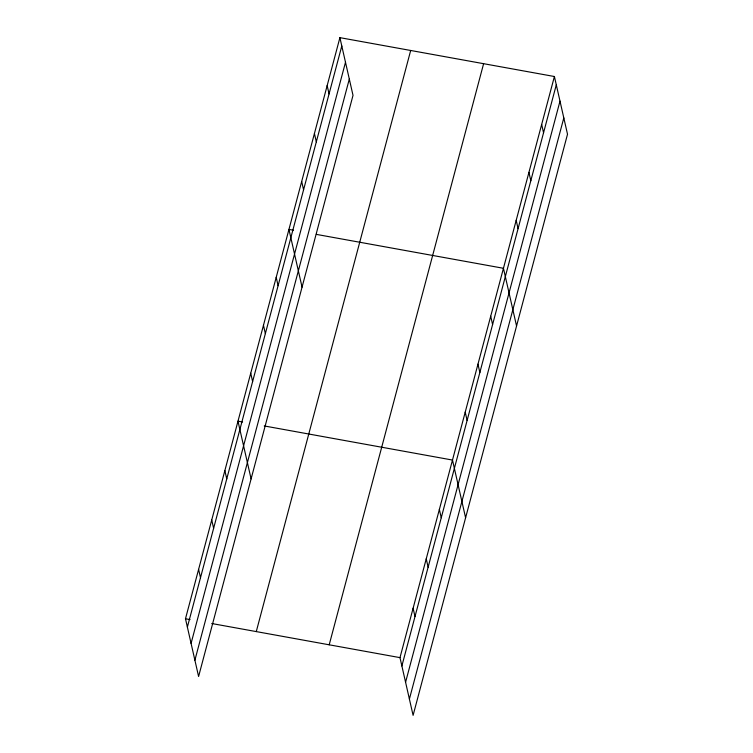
<?xml version="1.0" encoding="UTF-8"?>
<svg xmlns="http://www.w3.org/2000/svg" width="753" height="753" viewBox="0 0 753 753"><rect width="100%" height="100%" fill="white"/><g stroke="black" fill="none" stroke-linecap="round" stroke-linejoin="round"><path stroke-width="1.13" d="M339.904 37.65L353.016 95.367L198.594 676.486L185.483 618.759L339.904 37.65L554.406 76.514L567.517 134.241L413.096 715.35L399.984 657.633L554.406 76.514M187.375 627.089L341.796 45.98M191.083 643.391L345.495 62.273M194.895 660.183L349.317 79.065M256.274 631.588L410.686 50.479M329.202 644.803L483.614 63.694M401.876 665.953L556.288 84.844M405.575 682.256L559.997 101.147M409.397 699.048L563.809 117.939M293.51 230.249L288.945 229.42L302.057 287.138M316.345 234.381L503.446 268.284L516.558 326.002M242.551 422.009L237.986 421.181L251.097 478.899M264.247 425.944L452.487 460.055L465.599 517.772M185.483 618.759L190.048 619.587M211.744 623.522L399.984 657.633M541.661 124.461L543.553 132.782M528.926 172.399L530.818 180.729M516.182 220.347L518.073 228.667M490.702 316.232L492.594 324.552M477.967 364.17L479.859 372.5M465.222 412.107L467.114 420.438M439.357 509.452L441.249 517.772M327.16 85.588L329.052 93.918M426.236 558.839L428.128 567.169M314.425 133.535L316.316 141.856M413.105 608.236L414.997 616.566M301.68 181.473L303.572 189.803M276.21 277.358L278.102 285.688M263.465 325.305L265.357 333.626M250.73 373.243L252.622 381.564M224.865 470.578L226.757 478.908M211.734 519.975L213.626 528.295M198.613 569.372L200.505 577.692"/></g></svg>
